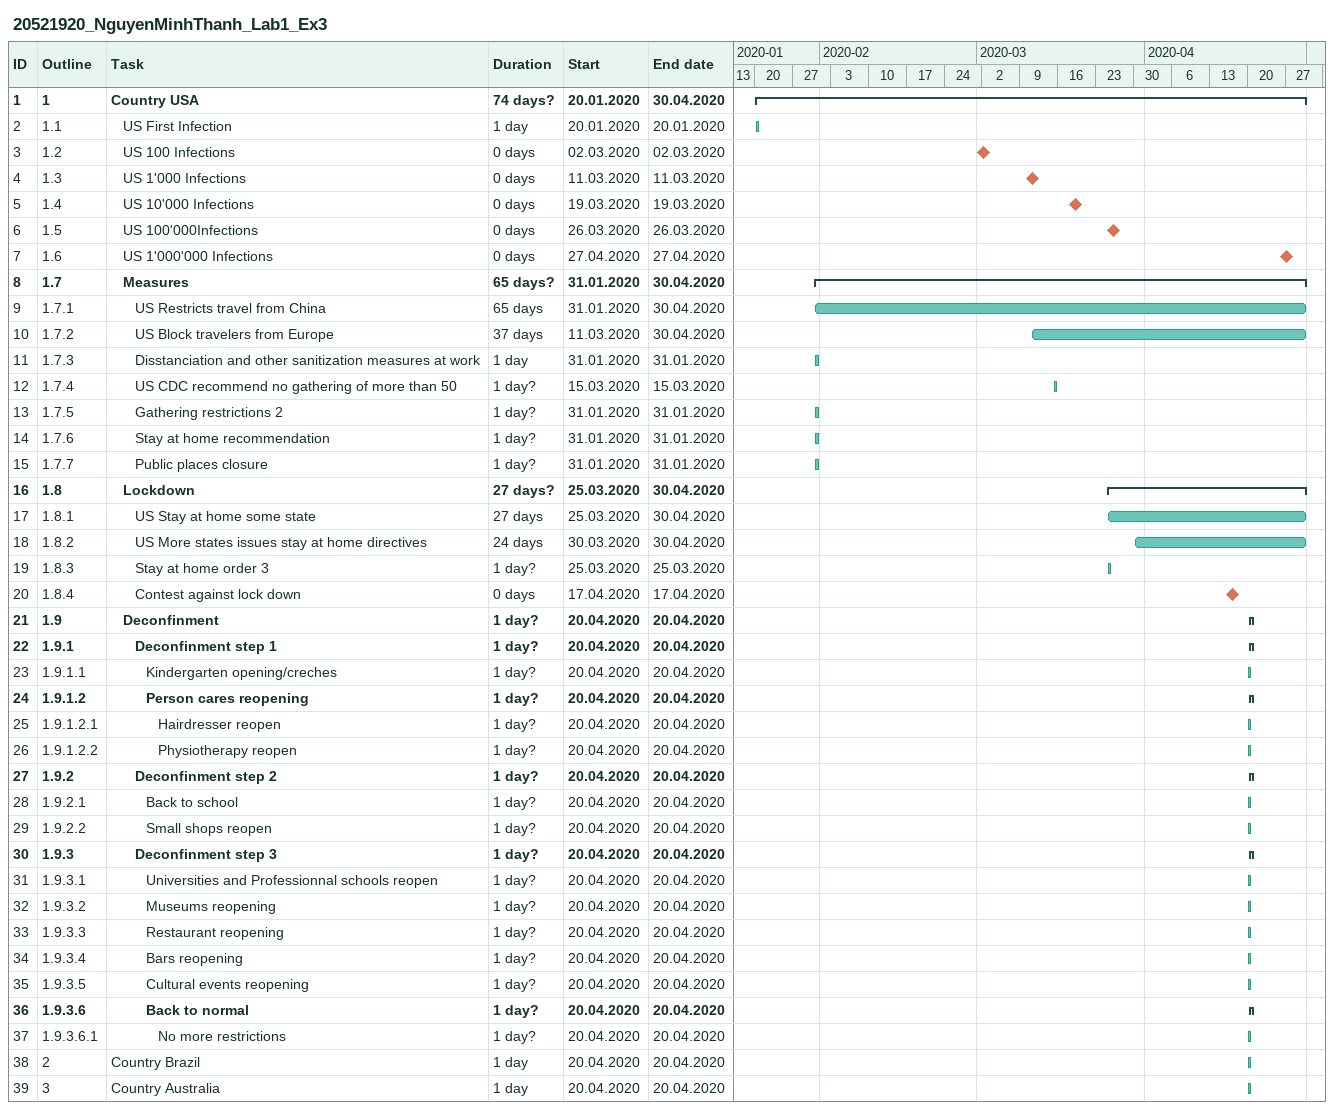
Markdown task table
20521920_NguyenMinhThanh_Lab1_Ex3

| ID | WBS | Task | Duration | Start | Finish |
|---|---|---|---|---|---|
| 1 | 1 | **Country USA** | 74d? | 2020-01-20 | 2020-04-30 |
| 2 | 1.1 | US First Infection | 1d | 2020-01-20 | 2020-01-20 |
| 3 | 1.2 | US 100 Infections | 0d | 2020-03-02 | 2020-03-02 |
| 4 | 1.3 | US 1'000 Infections | 0d | 2020-03-11 | 2020-03-11 |
| 5 | 1.4 | US 10'000 Infections | 0d | 2020-03-19 | 2020-03-19 |
| 6 | 1.5 | US 100'000Infections | 0d | 2020-03-26 | 2020-03-26 |
| 7 | 1.6 | US 1'000'000 Infections | 0d | 2020-04-27 | 2020-04-27 |
| 8 | 1.7 | **Measures** | 65d? | 2020-01-31 | 2020-04-30 |
| 9 | 1.7.1 | US Restricts travel from China | 65d | 2020-01-31 | 2020-04-30 |
| 10 | 1.7.2 | US Block travelers from Europe | 37d | 2020-03-11 | 2020-04-30 |
| 11 | 1.7.3 | Disstanciation and other sanitization measures at work | 1d | 2020-01-31 | 2020-01-31 |
| 12 | 1.7.4 | US CDC recommend no gathering of more than 50 | 1d? | 2020-03-15 | 2020-03-15 |
| 13 | 1.7.5 | Gathering restrictions 2 | 1d? | 2020-01-31 | 2020-01-31 |
| 14 | 1.7.6 | Stay at home recommendation | 1d? | 2020-01-31 | 2020-01-31 |
| 15 | 1.7.7 | Public places closure | 1d? | 2020-01-31 | 2020-01-31 |
| 16 | 1.8 | **Lockdown** | 27d? | 2020-03-25 | 2020-04-30 |
| 17 | 1.8.1 | US Stay at home some state | 27d | 2020-03-25 | 2020-04-30 |
| 18 | 1.8.2 | US More states issues stay at home directives | 24d | 2020-03-30 | 2020-04-30 |
| 19 | 1.8.3 | Stay at home order 3 | 1d? | 2020-03-25 | 2020-03-25 |
| 20 | 1.8.4 | Contest against lock down | 0d | 2020-04-17 | 2020-04-17 |
| 21 | 1.9 | **Deconfinment** | 1d? | 2020-04-20 | 2020-04-20 |
| 22 | 1.9.1 | **Deconfinment step 1** | 1d? | 2020-04-20 | 2020-04-20 |
| 23 | 1.9.1.1 | Kindergarten opening/creches | 1d? | 2020-04-20 | 2020-04-20 |
| 24 | 1.9.1.2 | **Person cares reopening** | 1d? | 2020-04-20 | 2020-04-20 |
| 25 | 1.9.1.2.1 | Hairdresser reopen | 1d? | 2020-04-20 | 2020-04-20 |
| 26 | 1.9.1.2.2 | Physiotherapy reopen | 1d? | 2020-04-20 | 2020-04-20 |
| 27 | 1.9.2 | **Deconfinment step 2** | 1d? | 2020-04-20 | 2020-04-20 |
| 28 | 1.9.2.1 | Back to school | 1d? | 2020-04-20 | 2020-04-20 |
| 29 | 1.9.2.2 | Small shops reopen | 1d? | 2020-04-20 | 2020-04-20 |
| 30 | 1.9.3 | **Deconfinment step 3** | 1d? | 2020-04-20 | 2020-04-20 |
| 31 | 1.9.3.1 | Universities and Professionnal schools reopen | 1d? | 2020-04-20 | 2020-04-20 |
| 32 | 1.9.3.2 | Museums reopening | 1d? | 2020-04-20 | 2020-04-20 |
| 33 | 1.9.3.3 | Restaurant reopening | 1d? | 2020-04-20 | 2020-04-20 |
| 34 | 1.9.3.4 | Bars reopening | 1d? | 2020-04-20 | 2020-04-20 |
| 35 | 1.9.3.5 | Cultural events reopening | 1d? | 2020-04-20 | 2020-04-20 |
| 36 | 1.9.3.6 | **Back to normal** | 1d? | 2020-04-20 | 2020-04-20 |
| 37 | 1.9.3.6.1 | No more restrictions | 1d? | 2020-04-20 | 2020-04-20 |
| 38 | 2 | Country Brazil | 1d | 2020-04-20 | 2020-04-20 |
| 39 | 3 | Country Australia | 1d | 2020-04-20 | 2020-04-20 |
